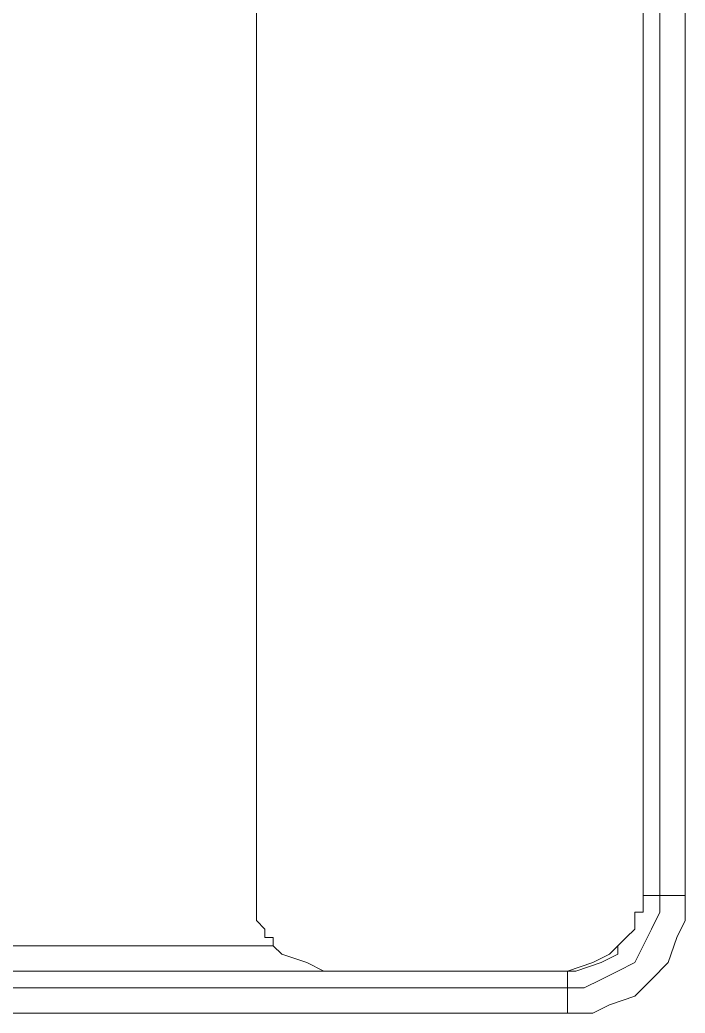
# Model space of a CAD drawing. Header units: centimetres. Extents: x -12.2 to 12.2, y -6.1 to 6.1.
# Drawn here: x -5.8785 to -5.5992, y 4.5384 to 4.955 of the extents above; entities that cross this region are included whole.
import ezdxf

# ---------------------------------------------------------------- set-up
doc = ezdxf.new("R2010")
doc.units = ezdxf.units.CM
doc.header["$MEASUREMENT"] = 0
doc.layers.add('Camada 1', color=7, linetype='Continuous')

msp = doc.modelspace()

# ---------------------------------------------------------------- linework, layer by layer
at = {"layer": 'Camada 1', "lineweight": 9}
for points in [[(-5.77915, 4.5878), (-5.77915, 4.5878), (-5.77915, 5.37802), (-5.77915, 5.37802)], [(-5.61687, 5.37802), (-5.61687, 5.37802), (-5.61687, 4.5878), (-5.61687, 4.5878)], [(-5.60981, 4.5878), (-5.60981, 4.5878), (-5.60981, 5.37802), (-5.60981, 5.37802)], [(-5.59923, 5.37802), (-5.59923, 5.37802), (-5.59923, 4.5878), (-5.59923, 4.5878)], [(-5.60981, 4.5878), (-5.60981, 4.5878), (-5.61687, 4.5878), (-5.61687, 4.5878)], [(-5.89556, 4.56663), (-5.89556, 4.56663), (-5.77209, 4.56663), (-5.77209, 4.56663)], [(-5.64862, 4.55605), (-5.64862, 4.55605), (-6.19895, 4.55605), (-6.19895, 4.55605)], [(-5.7474, 4.55605), (-5.7474, 4.55605), (-5.64862, 4.55605), (-5.64862, 4.55605)], [(-5.64862, 4.54899), (-5.64862, 4.54899), (-5.64862, 4.55605), (-5.64862, 4.55605)], [(-6.19895, 4.54899), (-6.19895, 4.54899), (-5.64862, 4.54899), (-5.64862, 4.54899)], [(-5.64862, 4.53841), (-5.64862, 4.53841), (-6.19895, 4.53841), (-6.19895, 4.53841)]]:
    msp.add_open_spline(points, degree=3, dxfattribs=at)
for points, knots in [([(-5.77209, 4.56663), (-5.77209, 4.56663), (-5.77209, 4.57016), (-5.77209, 4.57016), (-5.77209, 4.57016), (-5.77562, 4.57016), (-5.77562, 4.57016), (-5.77562, 4.57016), (-5.77562, 4.57369), (-5.77562, 4.57369), (-5.77562, 4.57369), (-5.77915, 4.57722), (-5.77915, 4.57722), (-5.77915, 4.57722), (-5.77915, 4.58074), (-5.77915, 4.58074), (-5.77915, 4.58074), (-5.77915, 4.58427), (-5.77915, 4.58427), (-5.77915, 4.58427), (-5.77915, 4.5878), (-5.77915, 4.5878)], [0, 0, 0, 0, 0.142857, 0.142857, 0.142857, 0.285714, 0.285714, 0.285714, 0.428571, 0.428571, 0.428571, 0.571429, 0.571429, 0.571429, 0.714286, 0.714286, 0.714286, 0.857143, 0.857143, 0.857143, 1, 1, 1, 1]), ([(-5.59923, 4.5878), (-5.59923, 4.5878), (-5.59923, 4.57722), (-5.59923, 4.57722), (-5.59923, 4.57722), (-5.60276, 4.57016), (-5.60276, 4.57016), (-5.60276, 4.57016), (-5.60629, 4.55958), (-5.60629, 4.55958), (-5.60629, 4.55958), (-5.61334, 4.55252), (-5.61334, 4.55252), (-5.61334, 4.55252), (-5.6204, 4.54547), (-5.6204, 4.54547), (-5.6204, 4.54547), (-5.63098, 4.54194), (-5.63098, 4.54194), (-5.63098, 4.54194), (-5.63804, 4.53841), (-5.63804, 4.53841), (-5.63804, 4.53841), (-5.64862, 4.53841), (-5.64862, 4.53841)], [0, 0, 0, 0, 0.125, 0.125, 0.125, 0.25, 0.25, 0.25, 0.375, 0.375, 0.375, 0.5, 0.5, 0.5, 0.625, 0.625, 0.625, 0.75, 0.75, 0.75, 0.875, 0.875, 0.875, 1, 1, 1, 1]), ([(-5.64862, 4.54899), (-5.64862, 4.54899), (-5.64156, 4.54899), (-5.64156, 4.54899), (-5.64156, 4.54899), (-5.63451, 4.55252), (-5.63451, 4.55252), (-5.63451, 4.55252), (-5.62745, 4.55605), (-5.62745, 4.55605), (-5.62745, 4.55605), (-5.6204, 4.55958), (-5.6204, 4.55958), (-5.6204, 4.55958), (-5.61687, 4.56663), (-5.61687, 4.56663), (-5.61687, 4.56663), (-5.61334, 4.57369), (-5.61334, 4.57369), (-5.61334, 4.57369), (-5.60981, 4.58074), (-5.60981, 4.58074), (-5.60981, 4.58074), (-5.60981, 4.5878), (-5.60981, 4.5878)], [0, 0, 0, 0, 0.125, 0.125, 0.125, 0.25, 0.25, 0.25, 0.375, 0.375, 0.375, 0.5, 0.5, 0.5, 0.625, 0.625, 0.625, 0.75, 0.75, 0.75, 0.875, 0.875, 0.875, 1, 1, 1, 1]), ([(-5.61687, 4.5878), (-5.61687, 4.5878), (-5.61687, 4.58427), (-5.61687, 4.58427), (-5.61687, 4.58427), (-5.61687, 4.58074), (-5.61687, 4.58074), (-5.61687, 4.58074), (-5.6204, 4.58074), (-5.6204, 4.58074), (-5.6204, 4.58074), (-5.6204, 4.57722), (-5.6204, 4.57722), (-5.6204, 4.57722), (-5.6204, 4.57369), (-5.6204, 4.57369), (-5.6204, 4.57369), (-5.62392, 4.57016), (-5.62392, 4.57016), (-5.62392, 4.57016), (-5.62745, 4.56663), (-5.62745, 4.56663)], [0, 0, 0, 0, 0.142857, 0.142857, 0.142857, 0.285714, 0.285714, 0.285714, 0.428571, 0.428571, 0.428571, 0.571429, 0.571429, 0.571429, 0.714286, 0.714286, 0.714286, 0.857143, 0.857143, 0.857143, 1, 1, 1, 1]), ([(-5.59923, 4.5878), (-5.59923, 4.5878), (-5.59923, 4.5878), (-5.59923, 4.5878), (-5.59923, 4.5878), (-5.60276, 4.5878), (-5.60276, 4.5878), (-5.60276, 4.5878), (-5.60629, 4.5878), (-5.60629, 4.5878), (-5.60629, 4.5878), (-5.60981, 4.5878), (-5.60981, 4.5878)], [0, 0, 0, 0, 0.25, 0.25, 0.25, 0.5, 0.5, 0.5, 0.75, 0.75, 0.75, 1, 1, 1, 1]), ([(-5.77209, 4.56663), (-5.77209, 4.56663), (-5.76856, 4.56311), (-5.76856, 4.56311), (-5.76856, 4.56311), (-5.75798, 4.55958), (-5.75798, 4.55958), (-5.75798, 4.55958), (-5.75092, 4.55605), (-5.75092, 4.55605), (-5.75092, 4.55605), (-5.7474, 4.55605), (-5.7474, 4.55605)], [0, 0, 0, 0, 0.25, 0.25, 0.25, 0.5, 0.5, 0.5, 0.75, 0.75, 0.75, 1, 1, 1, 1]), ([(-5.62745, 4.56663), (-5.62745, 4.56663), (-5.63098, 4.56311), (-5.63098, 4.56311), (-5.63098, 4.56311), (-5.63804, 4.55958), (-5.63804, 4.55958), (-5.63804, 4.55958), (-5.64862, 4.55605), (-5.64862, 4.55605)], [0, 0, 0, 0, 0.333333, 0.333333, 0.333333, 0.666667, 0.666667, 0.666667, 1, 1, 1, 1]), ([(-5.64862, 4.55605), (-5.64862, 4.55605), (-5.64509, 4.55605), (-5.64509, 4.55605), (-5.64509, 4.55605), (-5.63451, 4.55958), (-5.63451, 4.55958), (-5.63451, 4.55958), (-5.62745, 4.56311), (-5.62745, 4.56311), (-5.62745, 4.56311), (-5.62745, 4.56663), (-5.62745, 4.56663)], [0, 0, 0, 0, 0.25, 0.25, 0.25, 0.5, 0.5, 0.5, 0.75, 0.75, 0.75, 1, 1, 1, 1]), ([(-5.64862, 4.53841), (-5.64862, 4.53841), (-5.64862, 4.53841), (-5.64862, 4.53841), (-5.64862, 4.53841), (-5.64862, 4.54194), (-5.64862, 4.54194), (-5.64862, 4.54194), (-5.64862, 4.54547), (-5.64862, 4.54547), (-5.64862, 4.54547), (-5.64862, 4.54899), (-5.64862, 4.54899)], [0, 0, 0, 0, 0.25, 0.25, 0.25, 0.5, 0.5, 0.5, 0.75, 0.75, 0.75, 1, 1, 1, 1])]:
    msp.add_open_spline(points, degree=3, knots=knots, dxfattribs=at)

doc.saveas('drawing.dxf')
